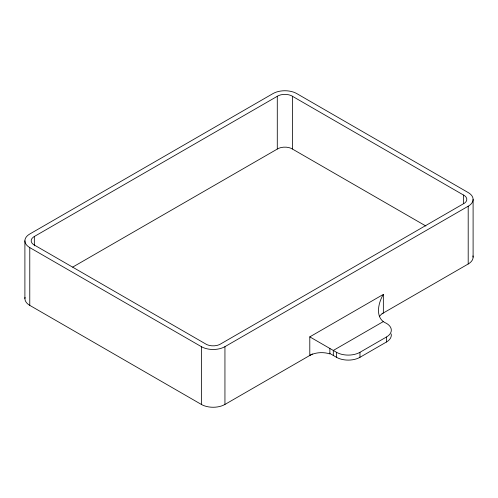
<?xml version="1.0" encoding="UTF-8"?>
<svg xmlns="http://www.w3.org/2000/svg" width="498" height="498" viewBox="0 0 498 498"><rect width="100%" height="100%" fill="white"/><g stroke="black" fill="none" stroke-linecap="round" stroke-linejoin="round"><path stroke-width="0.75" d="M329.869 348.457L329.869 353.929A16.627 9.599 0 0 0 309.793 355.454L309.793 336.866L383.348 294.399C378.163 302.896 374.571 318.589 386.392 323.314A16.808 9.705 0 0 1 386.392 337.04L386.392 342.045L359.961 357.309A16.577 9.568 0 0 1 336.517 357.309L329.39 353.194M34.343 236.482L33.31 237.154A10.365 5.982 0 0 0 33.31 244.443L206.832 344.622A10.396 6.001 0 0 0 219.487 344.622L464.671 203.066A10.452 6.038 0 0 0 464.671 195.714L291.286 95.616A10.52 6.076 0 0 0 278.475 95.616L34.343 236.482L34.343 245.794M72.702 267.102L278.475 148.385A10.52 6.076 0 0 1 291.286 148.385L425.896 226.017M29.774 247.593L201.373 346.664A16.664 9.624 0 0 0 224.94 346.664L468.201 206.222A16.727 9.655 0 0 0 468.201 192.564L296.752 93.58A16.795 9.692 0 0 0 273.004 93.58L29.774 234.01A16.633 9.605 0 0 0 29.774 247.593L29.774 305.367L201.373 404.444A16.664 9.624 0 0 0 224.94 404.444L312.408 353.947M382.041 313.74L468.201 263.996A16.727 9.655 0 0 0 472.957 255.91M383.348 321.559L333.311 350.449L333.311 355.454M309.793 336.866L336.517 352.298A16.577 9.568 0 0 0 359.961 352.298L386.392 337.04M473.1 199.393L473.1 257.173M468.201 206.222L468.201 263.996M463.632 195.035L463.632 203.57M383.348 294.399L383.348 312.987A16.627 9.599 0 0 0 379.744 316.099M359.961 352.298L359.961 357.309M336.517 352.298L336.517 357.309M292.475 96.22L292.475 148.989M277.286 96.22L277.286 148.989M224.94 346.664L224.94 404.444M201.373 346.664L201.373 404.444M24.9 240.802L24.9 298.576M391.173 333.915A16.808 9.705 0 0 1 386.392 342.045M29.774 305.367A16.633 9.605 0 0 1 25.043 297.325"/></g></svg>
